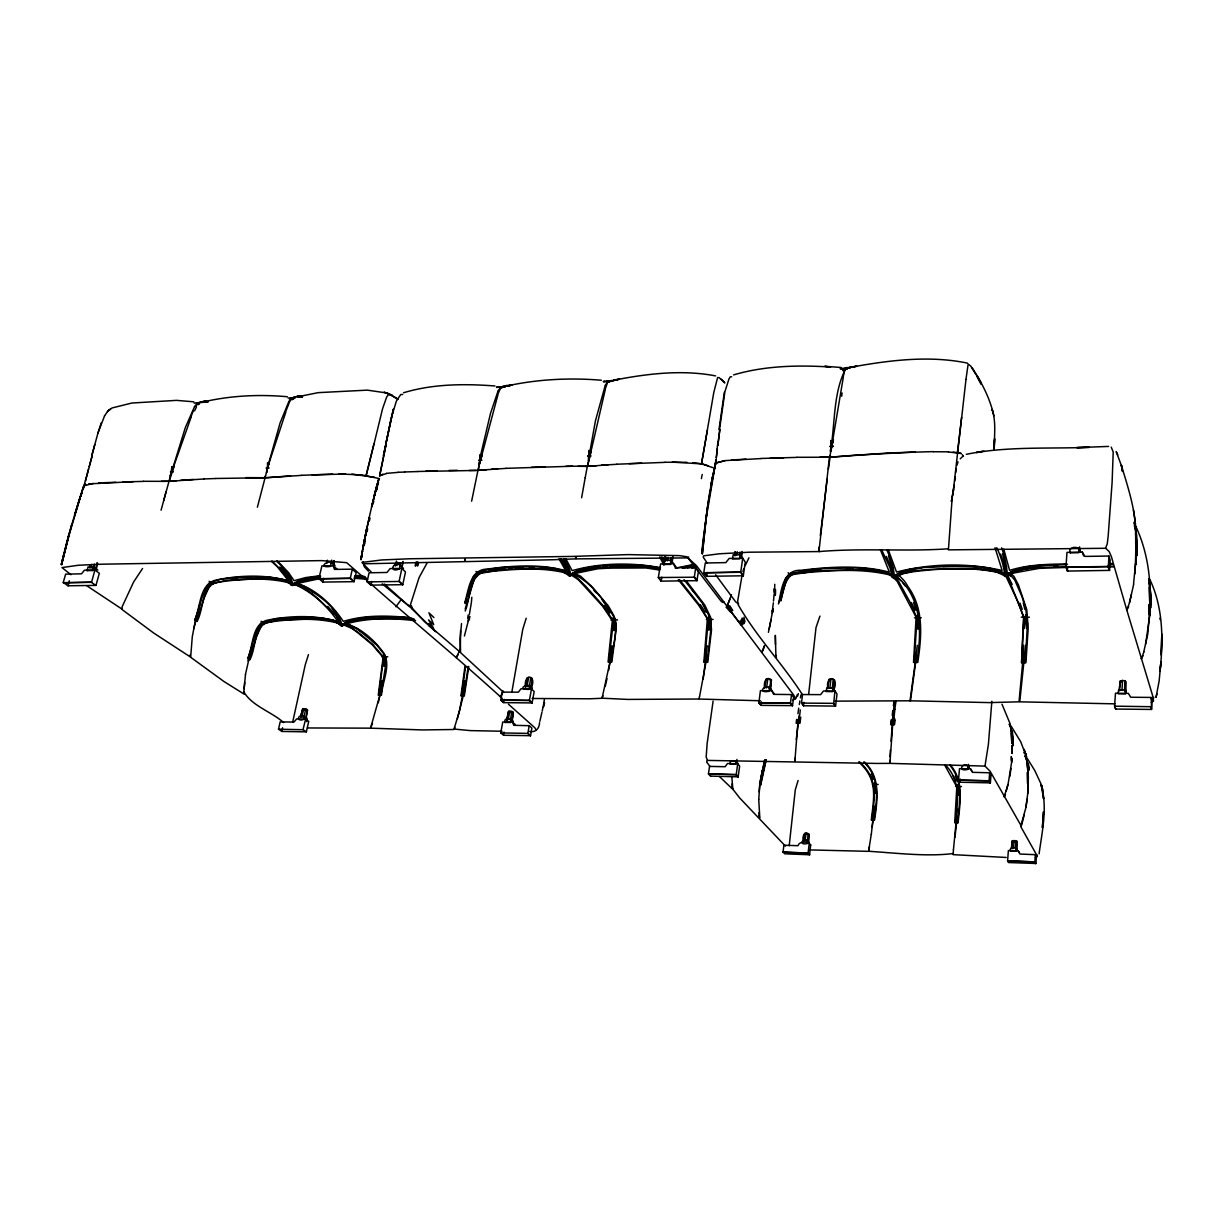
<?xml version="1.0" encoding="UTF-8"?>
<svg xmlns="http://www.w3.org/2000/svg" width="1223" height="1223" viewBox="0 0 1223 1223"><rect width="100%" height="100%" fill="white"/><g stroke="black" fill="none" stroke-linecap="round" stroke-linejoin="round"><path stroke-width="1.5" d="M809.03 842.28C805.177 835.126 796.433 845.949 807.318 843.534M810.788 845.062C808.495 841.057 799.231 840.858 797.977 845.705L783.882 845.215L783.056 852.079L784.753 853.807L809.611 854.77L810.65 844.894M831.411 440.677L831.273 451.088M958.924 795.439L958.435 786.802M1027.565 783.469L1027.381 772.355M1027.687 783.698L1027.519 772.6M1150.17 605.232L1147.755 634.248L1143.765 651.874M1149.131 604.361L1149.635 615.75M1149.192 614.084L1149.238 604.743M918.442 628.974L918.091 619.419M292.878 398.438L292.037 397.934L295.966 396.879M819.074 550.381L829.439 457.142M819.058 548.989L819.074 547.14M1012.033 753.154L1012.109 745.526M1152.097 700.382L1151.424 709.447L1115.605 709.05L1114.55 706.16L1115.498 693.242L1128.386 693.38L1130.709 697.248L1150.996 697.431L1151.883 700.351M773.96 592.253L773.991 588.798M875.699 793.177L875.255 784.677M1012.17 753.414L1012.201 749.592M1067.618 571.095L1065.967 567.075L1066.976 552.368L1082.08 552.001L1084.969 556.404L1108.909 556.052L1110.178 560.088L1109.567 570.392L1067.572 571.065L1066.257 567.289L1108.114 566.646L1109.261 570.453M1126.368 692.875L1125.512 690.017L1118.602 689.894L1118.158 693.808L1125.374 693.945L1125.42 689.986M1135.647 564.369L1135.708 557.933M1136.442 554.126L1133.538 584.105M1018.377 851.025L1019.951 854.051L1035.361 854.663L1036.401 856.452L1035.912 863.484L1008.639 862.536L1007.599 860.778L1008.379 850.566L1018.132 850.872L1019.432 852.844M1080.184 552.261C1081.484 545.58 1067.006 545.672 1070.293 552.995M1135.815 558.299L1135.739 564.72L1135.8 557.382M257.38 507.224L267.638 467.981L267.485 462.783M774.633 593.247L774.755 584.273M775.306 595.02L775.367 591.55M1017.123 849.939C1016.68 846.408 1008.547 846.469 1010.534 851.07M958.511 779.999L959.505 768.656L970.42 768.839L972.423 772.325L989.774 772.783L990.997 775.046L990.385 782.858L959.841 782.231L958.542 780.091L988.887 780.763L990.324 782.98M969.487 768.12C965.329 758.581 954.873 772.707 968.05 769.328M1137.008 554.906L1136.717 535.368L1134.164 522.083M835.584 706.023L833.719 703.332L834.896 691.071L823.507 690.98L820.664 694.633L802.548 694.542L801.493 702.843L803.71 705.763L835.569 706.084L837.006 694.037L835.156 691.148M834.743 690.643L833.016 687.938L826.794 687.815L826.152 691.53L832.649 691.652L833.016 687.938M771.973 690.857L773.624 694.343L791.617 694.572L793.589 697.248L792.55 705.64L761.103 705.365L758.887 702.782L760.416 690.659L771.713 690.689L774.083 693.594M809.611 854.724L808.097 853.012L809.274 843.197M709.447 620.978L708.652 630.135M743.309 575.712L740.771 572.043L742.697 558.162L745.266 562.121L743.309 575.788L706.726 576.323L703.837 572.425L705.274 562.993L725.866 562.611L729.168 558.407L742.728 558.33M738.157 776.788L736.231 774.633L737.683 763.764L739.64 766.102L738.157 776.834L710.502 776.101M771.575 690.246C767.861 680.645 754.637 694.037 769.282 691.255M875.057 785.701L874.491 793.161M873.023 818.615L871.326 834.3M1136.702 554.447L1136.962 543.822L1135.143 525.768M1149.452 615.047L1150.002 612.815M1150.522 605.033L1150.751 595.616L1148.963 578.601M670.525 564.414L663.294 564.445L663.951 560.379L671.091 560.272L676.426 567.518M698.516 571.08L696.911 580.665L661.215 581.139L658.326 577.531L660.634 563.879L673.46 563.711L675.356 567.732L695.566 567.396L698.318 571.065M1028.375 777.018L1027.962 788.101M530.782 677.664L529.314 686.562L525.37 686.531C523.933 672.237 537.524 675.616 531.011 688.152L532.265 678.383M710.12 630.166L709.646 619.816M1149.635 614.68L1149.666 605.217M1149.941 608.458C1151.455 579.289 1147.464 549.356 1134.164 523.047M170.089 475.946L171.74 471.558L171.923 466.651L171.174 471.833M775.351 594.867L775.52 589.501M1012.094 753.215L1012.323 745.342M503.647 735.268L500.742 732.898L502.745 721.983L512.422 722.074L515.372 724.612M513.354 721.57C511.994 718.222 503.417 716.8 504.931 722.487M994.284 448.107C994.238 435.266 996.241 421.859 992.143 409.445L993.963 415.835M1011.268 756.594L1011.696 760.706M1135.54 561.617L1135.77 550.763M1135.938 556.572L1135.525 527.235L1136.106 536.912M529.391 700.351L531.501 688.901L534.176 691.606L532.097 702.873L529.391 700.351L500.819 699.908L502.301 692.096L518.369 692.187L520.983 688.778L531.439 688.885M1011.314 759.972L1011.421 756.884M1027.916 790.058L1027.87 771.652M1079.496 550.579L1079.619 546.819M916.165 655.773L910.004 700.794L989.468 702.614L1019.019 701.819L1023.299 655.88M1027.993 792.168L1027.931 770.123M511.856 711.389L510.419 719.873L512.085 721.325L513.37 712.887L511.856 711.389L508.554 711.343L506.704 719.827L508.218 719.552L509.899 711.098M243.698 692.952L245.502 674.576M334.98 565.821C331.494 556.068 314.754 568.802 330.623 566.387M322.887 582.072L318.851 578.678L321.909 565.867L333.13 565.714L334.506 569.398L352.132 569.184L356.199 572.67L354.074 581.659L322.841 582.087L323.667 578.372M402.749 584.686L399.141 581.277L401.847 568.405L405.486 571.967L402.749 584.686L370.966 585.129L367.114 581.567L369.071 572.792L386.988 572.471L390.122 568.573L401.847 568.405M614.68 630.518L614.741 623.302M243.805 691.698C251.357 705.64 271.689 711.893 283.66 722.548M84.922 483.116L84.005 486.066L84.8 482.917M503.677 692.417L460.459 652.516L460.108 639.186L461.514 623.608M958.236 787.75L957.655 795.393M1023.605 645.209L1023.055 662.759M1016.894 841.225L1016.588 849.251L1016.955 841.378L1015.916 840.705L1012.201 841.057L1011.467 847.493M789.217 574.183L790.241 575.957M889.87 760.278L889.824 763.366L877.059 763.442L707.628 760.416L706.16 757.113L707.154 743.431L713.101 701.1M917.907 624.326L918.335 618.181M91.542 582.255L94.905 570.04L99.338 573.266L95.975 585.389L67.953 585.786L63.275 582.408L65.629 574.153L81.498 573.832L84.463 570.178L94.798 570.025M835.217 701.146L910.493 700.794L915.828 660.879M956.707 815.848L953.436 849.802M360.953 559.278L361.534 555.792M1067.648 567.411L1039.244 568.374L1010.901 573.526L1014.005 576.461L1018.423 584.839L1026.785 609.62L1028.191 628.362L1025.929 662.683L1021.511 662.667L1023.636 616.468L1009.265 580.359L1006.391 575.376L1005.703 576.385L1004.511 576.323L1004.939 575.651M244.31 694.236L223.992 681.532L190.666 657.271L192.271 636.831L195.695 618.792M190.222 655.834L190.299 654.595M512.636 722.227L513.736 725.3L529.299 725.698L531.883 728.037L530.537 735.68L503.57 735.268L504.059 732.073M794.843 758.306L794.874 761.287L798.008 721.539M830.524 446.395L831.197 446.319C835.11 420.544 833.536 390.29 846.469 367.512M956.967 808.693L956.172 822.743L957.043 822.773M1160.979 661.628L1160.031 671.106C1163.287 640.409 1163.425 607.862 1149.803 579.412M209.118 581.231L210.876 582.76L213.628 581.598M758.749 799.322L759.926 783.133M889.992 756.884L890.405 749.898M1021.602 662.667L1023.789 617.768L1017.949 601.945L1006.07 576.568M589.578 450.584L588.92 460.49M789.187 845.812L795.302 789.752L798.084 780.534M891.047 741.245L892.912 716.632M1024.324 628.546L1025.21 617.539M1121.95 690.414L1122.546 680.462L1124.854 680.814L1126.093 681.822L1125.863 691.698L1124.549 690.796L1124.854 680.814M968.555 764.39L968.341 767.906L967.531 766.5M385.214 666.382L385.383 659.809M460.551 630.548L460.352 652.287L424.61 621.712L411.509 607.388M1043.036 818.967L1043.509 811.72L1042.378 827.696L1043.036 818.967L1042.929 820.465M955.255 822.712C957.808 802.517 961.247 781.008 945.486 765.032M1067.603 567.472L1067.404 571.065M264.382 623.806L262.67 622.599L265.345 621.544M830.203 451.073L831.38 446.089L829.928 457.249L888.815 452.953L933.363 451.608M873.681 806.339L872.672 820.083L873.497 820.067M1028.176 789.997L1026.051 807.042L1020.701 826.473L1036.324 854.388L1037.104 856.574L1035.438 857.705M1035.392 854.785L1034.857 861.879L1035.912 863.484M1012.078 758.81L1011.65 760.614M1016.007 851.269L1016.114 848.135M1160.749 663.753L1159.159 680.844L1156.025 697.477L1156.912 693.823M370.997 583.983C414.322 622.354 459.328 659.273 502.286 698.486M914.223 662.423L917.036 618.288L910.447 602.908L898.569 581.292L894.625 576.339M471.421 602.282L471.818 597.252M1025.21 662.683L1027.488 623.592L1025.837 609.62L1021.985 596.625L1014.631 579.778L1010.06 574.718L1009.067 574.199L1007.538 575.681M1119.58 690.766L1120.375 680.966L1122.546 680.462M702.828 542.339L708.881 496.844L715.134 464.343M871.785 820.037C874.751 797.564 878.374 778.547 859.601 761.99M891.857 724.582L894.563 701.681M244.157 688.702L244.676 682.449M917.449 628.974L917.816 617.89L914.544 617.829M788.132 572.685L789.431 574.764M808.632 694.389L816.001 627.598L819.93 616.102M834.529 679.988L833.444 690.368C840.43 677.45 825.296 673.078 827.818 688.641M967.943 769.267L968.234 765.965M480.578 454.971L479.187 464.786L482.275 454.696M702.858 541.942L701.88 553.178M773.486 601.043L774.113 593.919M759.177 791.938L759.728 784.509M960.162 778.975L959.917 782.277M1118.999 690.001L1120.451 680.783M957.563 822.789C959.336 803.373 963.877 781.482 949.705 765.139M1025.638 645.316L1019.753 701.834L1114.979 703.852M384.649 662.392L384.695 657.255M701.91 552.796L707.246 508.432L715.119 464.251M760.477 700.764L698.715 699.021L627.689 699.418L602.083 698.18L610.308 660.42M702.002 552.918L702.338 549.265M892.821 722.579L889.916 763.366L985.019 766.102L990.141 771.3L1021.159 825.861M1024.691 623.669L1024.966 620.718M384.756 659.854L383.991 666.382M796.234 739.594L799.246 715.47M891.093 719.934L890.65 724.566L894.517 724.628L895.114 719.995M1134.898 573.832L1135.479 563.497M1136.029 563.574L1136.243 561.265M613.885 626.176L613.992 620.183M916.486 662.438C922.188 633.071 921.959 596.579 896.26 576.385L893.401 578.403L903.629 573.266A126.168 114.473 -24.8 0 1 936.191 569.23L964.29 568.817A127.024 114.289 -28.3 0 1 996.531 571.89C1023.254 585.175 993.091 566.799 988.306 569.23M715.959 459.665L715.348 463.288L716.602 463.899M952.243 496.798L948.421 549.861L1105.485 548.286L1107.243 543.899L1108.176 536.148L1112.104 482.565L1113.205 452.036L1111.248 447.129M807.058 841.042C811.782 829.286 800.805 831.487 803.358 841.424M891.277 724.582L891.75 719.95M707.291 645.82L703.164 679.117M874.002 820.098C876.922 800.148 880.591 777.339 863.652 762.051M736.919 759.468L736.567 762.831L735.344 761.47M874.858 789.447L875.087 784.585L872.458 784.402M917.296 645.316L915.201 662.514M965.971 379.375L968.157 364.011L970.726 366.059L975.74 374.253M954.995 837.22L956.692 821.443M705.763 662.331L706.634 654.244M741.428 556.771L742.009 551.466M613.304 630.564L614.038 621.636M709.218 625.672L708.988 617.111M741.184 557.933L741.765 552.597M965.971 379.482L961.706 417.318M874.751 806.263L873.13 820.067M468.806 666.52L464.312 695.918L460.933 695.887L464.954 666.52M716.112 459.879L715.531 463.395M892.24 715.333L892.744 710.762M957.991 791.602L958.175 784.753M768.977 688.304C774.755 674.836 762.25 675.723 764.65 688.274M872.152 827.237L874.002 813.295M473.179 577.516L477.627 573.083M468.195 666.52L463.762 695.918M807.226 843.488L807.623 840.522M591.122 455.95L587.651 456.087L589.134 455.965L595.418 420.895L605.186 385.597M704.448 662.255L708.316 619.893L699.51 604.988L679.514 579.702M772.416 611.255L772.905 609.13M465.596 666.52L461.484 695.902M716.326 458.014L717.366 448.749M796.601 719.46L796.158 723.252L799.888 723.297L800.79 717.228M1012.216 758.657L1008.012 784.585L1004.159 796.708L1005.505 794.079M611.76 646.05L609.727 662.086L610.644 662.04M772.325 611.041L773.333 602.832M820.327 535.46L827.191 479.11M803.924 702.308L803.511 705.686M954.215 485.134L951.356 501.262M952.839 494.948L961.63 417.41L957.487 452.281L961.263 453.519L948.482 451.96M672.94 556.434L672.069 563.436L672.222 562.29M716.678 452.265L717.977 441.641M717.87 445.31L719.843 429.472L717.825 445.233M791.541 694.695L790.471 703.042L792.55 705.64M954.75 481.021L955.255 476.939M796.754 723.252L797.228 719.46M829.79 688.304L830.998 678.887M893.875 724.612L894.655 718.436M739.563 555.624L740.007 552.123M830.784 451.241L832.894 439.852M953.466 849.771L953.114 854.648L1006.162 857.461M718.971 429.732L724.352 392.201M716.204 457.815L716.907 452.265M769.16 691.178L769.573 687.555M955.729 472.598L956.233 468.562M305.75 708.836L304.007 716.968L300.583 716.907L302.723 708.805L305.75 708.836L307.539 710.273L305.979 718.36L304.68 718.62M719.537 429.349L724.918 391.712L728.984 378.87L730.36 376.73L731.69 376.806M761.44 701.864L761.012 705.365M828.368 469.082L830.386 455.185M893.417 705.533L893.906 701.819M893.294 724.597L894.9 709.233M991.853 701.268L988.398 744.364L984.989 766.057M248.621 657.24L249.064 659.258M735.91 760.859L735.573 764.176L729.963 763.993L730.574 760.691L735.956 760.859L737.744 763.045M830.769 451.18L833.413 439.577L831.441 446.395M1027.748 793.437L1028.314 789.844M608.702 662.071L613.151 623.394L612.448 619.633L603.275 605.874L585.695 586.199L575.437 576.247L570.285 574.413M797.962 713.804L798.711 708.209M801.524 703.103L833.719 703.332M1011.635 762.418L1011.421 760.171M266.736 472.246L268.143 462.951M707.123 662.285L710.792 630.013L710.425 618.823L703.76 604.972L684.024 579.671M783.056 852.125L808.097 853.012M766.546 687.953L767.861 678.658M670.342 561.189L670.831 557.749M841.653 396.267L842.112 392.98M707.154 572.44L706.818 576.354M799.276 723.282L799.934 718.742M804.749 833.276L803.587 840.904L805.116 840.751L806.095 833.138M827.772 687.616L829.24 679.193M871.28 834.285L868.575 851.346L810.008 849.924M464.709 680.936L461.988 695.902M707.291 508.523L702.369 553.82M672.314 462.08L701.543 463.884L713.773 392.552L717.611 377.54L719.048 377.601L724.811 382.875M1025.959 807.042L1027.075 799.246M479.416 460.322L490.515 413.343L497.944 391.284M468.21 615.016L467.706 618.303L469.265 619.771L469.8 616.53M737.209 551.695L736.674 555.196L734.473 555.716L735.054 552.215M869.492 846.683L868.697 850.918M798.711 723.282L800.316 709.967M1009.801 776.498L1011.024 768.441M307.462 727.96L370.538 728.159L380.322 693.624M463.823 688.595L459.389 711.297L453.886 729.504L422.348 729.932L370.615 728.159L372.48 723.236M512.024 720.607L513.278 712.046M670.372 564.323L670.953 560.226M364.683 544.097L365.173 540.979M661.796 577.18L661.215 581.139M894.762 709.309L895.985 701.482M953.65 489.582L951.448 501.308M471.298 602.97L469.387 614.389M511.841 692.203L522.787 629.234L526.196 618.242M764.696 687.265L766.179 678.948M843.32 377.219L831.701 446.395L833.322 446.38M799.292 704.555L799.873 700.917M468.929 619.45L469.464 616.209M608.611 670.418L612.968 645.912M169.019 481.342L172.565 466.804M382.172 680.508L379.268 695.138M361.656 555.502L361.106 558.926L362.528 550.916L361.03 559.645M759.773 784.203L764.788 760.263M1153.732 697.278L1152.892 701.069L1151.363 702.583M667.513 560.776L668.079 557.352M1014.142 840.43L1013.485 848.365L1011.757 848.533L1012.598 840.583M361.534 555.884L364.439 539.45M361.106 559.064L362.849 548.516M706.267 660.787L699.525 696.758M734.519 555.135L735.115 551.588M762.143 770.475L760.278 784.769M768.426 632.337L773.089 608.962M760.431 784.937L765.95 759.682M245.426 674.607L252.335 644.062M361.06 559.584L361.656 556.175M588.385 460.612L588.905 450.416M581.613 497.792L585.221 477.582M707.383 430.175L702.002 460.567M378.778 695.123L383.625 657.363L372.954 644.628L358.049 632.245L348.57 625.993L343.434 624.357L341.431 624.938M529.192 725.82L527.832 733.387L530.293 735.726M843.243 376.791L844.971 368.475L847.447 367.466M800.408 697.905L800.943 694.893M362.772 549.188L369.117 518.093M403.116 561.449L401.939 568.084L402.627 562.076M529.284 689.375C514.333 689.925 529.956 680.89 532.204 688.228M529.146 689.298L529.788 685.858M362.818 549.173L366.671 529.238M510.373 722.579L510.817 719.338M543.685 703.408L544.434 699.327M362.711 548.989L366.625 528.917M504.258 699.403L503.662 702.583L500.864 700.168M588.492 460.628L590.923 450.538M665.572 560.684L666.214 557.214M248.07 660.97L248.437 659.029M362.864 548.684L366.762 528.611M543.822 706.451L544.556 702.506M665.404 561.281L666.031 557.841M585.221 477.627L587.315 466.345L596.289 465.734M713.315 474.753L715.409 464.052L705.9 519.958L702.369 553.836M772.202 613.227L772.691 610.919M543.058 707.291L543.761 703.47M711.113 485.21L715.226 464.312M741.918 576.201L737.652 601.227L738.386 605.125C756.731 637.015 782.368 663.508 802.257 694.358M778.44 603.979C781.482 590.816 782.506 569.414 801.05 570.27C830.188 566.753 860.671 564.72 889.366 572.15L880.468 549.907M333.359 565.469L334.322 560.547M526.975 686.225L528.718 677.359M779.036 602.603L785.472 579.045L790.226 573.541L815.695 568.787L852.737 567.931A124.119 111.767 -30.8 0 1 883.969 571.645L889.962 574.229L897.147 581.307L916.103 617.156L913.52 662.423L917.77 662.438C921.607 636.648 924.267 608.534 907.695 586.184C900.51 572.257 890.375 576.385 912.633 571.798C942.643 568.175 973.844 566.432 1003.456 573.633M376.867 489.475L377.372 486.876M702.14 460.337L701.666 463.853L712.55 467.553M377.219 487.014L376.699 489.613L377.448 486.173M380.98 695.153L386.132 662.239L384.695 655.039L376.47 644.628L356.657 628.423L347.577 624.678L341.431 625.672L334.414 620.871A106.019 85.044 -50 0 0 310.917 617.493L276.429 618.593L260.912 623.103L254.797 636.25L248.07 658.54M199.716 605.095L193.8 628.729M333.053 564.399L333.696 561.143M383.456 455.522L390.886 419.336M383.242 680.416L378.289 702.766M471.635 501.17L477.964 470.396A1.865 0.841 87 0 0 478.239 469.938L480.226 460.016L478.01 470.381L469.143 470.442M383.487 455.476L393.409 409.048L385.795 443.949M542.232 710.96L542.981 707.215M1145.615 644.032L1149.91 614.634M269.121 467.981L266.079 468.103L267.378 467.996L280.067 423.02L288.72 401.863M399.676 565.974L400.334 562.718M701.391 478.621L702.231 474.478M769.16 629.279L770.994 620.046M364.592 539.328L366.778 528.795M525.401 687.326L527.296 677.649M610.231 662.056L611.745 654.183M1151.684 702.277L1153.503 700.932L1152.601 695.535L1126.78 610.017L1129.563 602.679L1133.69 584.135M416.34 565.011L417.028 561.724M506.765 720.546L508.554 711.343M292.664 722.197L305.307 664.624L308.456 654.611M399.447 569.031L400.135 565.087L403.529 568.435M1025.822 617.294L1026.571 628.53M371.685 581.506L371.089 585.144M367.007 531.822L367.649 528.84M330.944 563.36L331.647 560.134M366.579 529.085L369.224 517.512M369.361 521.013L370.034 517.971M376.592 490.026L377.173 487.457M306.591 721.601C309.648 717.06 302.31 714.996 299.36 716.372C295.202 721.31 306.576 721.173 304.298 716.342M541.942 712.245L539.847 721.341M1143.902 651.92L1141.288 658.891L1143.046 655.727M330.455 566.28L331.265 562.442M282.589 727.777L281.901 731.446L306.362 731.843L308.716 721.387L305.383 719.063L296.639 718.925L294.009 722.059L280.159 721.891L278.508 729.198L281.81 731.43M396.986 565.576L397.735 562.335M605.202 686.546L607.021 678.582M891.353 575.223L893.203 577.195L892.148 577.287L890.084 567.961L881.661 549.876M369.025 518.2L371.746 506.444M465.229 603.627L466.422 598.49M171.663 471.772L185.315 427.637L194.442 406.862M469.296 617.049L464.404 636.006M699.48 696.804L698.975 698.623M63.703 554.646L61.395 564.384L68.519 535.796M415.147 565.668L415.958 562.213M952.946 853.562C926.866 856.834 896.031 852.997 868.544 851.269M395.87 565.485L396.649 562.198M61.303 564.445L65.904 545.855M371.624 506.704L378.61 479.691L376.608 486.586M415.575 566.081L416.401 562.641M465.183 608.962L474.493 578.372L477.811 573.893L502.607 569.398L535.506 568.588M97.702 563.497L96.189 569.75L93.376 567.747L89.478 567.824L90.426 564.751M301.882 716.647L303.885 708.56M374.009 443.995L382.57 408.742L386.774 396.772L388.394 394.784L390.504 394.8L397.949 399.417M465.199 610.98C471.054 597.221 468.791 570.224 490.01 571.508C516.213 569.092 543.578 566.631 569.245 573.893M605.217 389.816L591.55 449.04M1129.41 602.633L1131.397 594.409M395.243 566.05L396.435 561.158M878.19 784.447L875.225 784.463L874.904 782.644M95.593 568.741L97.137 562.549M390.794 419.413L396.374 401.144L400.747 394.479L402.627 394.509M539.557 722.655C539.481 728.205 535.521 732.944 529.605 731.43M1039.091 853.837C1042.134 831.09 1047.744 807.746 1041.155 785.013L1042.776 789.278L1043.586 798.848L1041.186 784.769L1042.332 787.459L1040.849 783.576L1034.796 770.566L1027.305 758.505M373.03 504.09L373.779 501.14M417.318 565.607L418.174 562.213M468.164 621.009L468.669 619.205M1024.247 814.778L1021.648 825.158M379.68 695.153L381.882 687.953M464.786 602.526C468.837 589.685 469.724 569.199 487.58 569.031C513.308 565.592 540.474 563.696 565.775 570.728L558.926 558.804M374.269 495.896L378.61 479.477M417.685 565.959L418.556 562.565M465.137 602.878L473.24 577.149L476.802 572.884L488.008 569.475L500.819 567.564L533.809 566.738A117.5 99.308 -44.6 0 1 561.403 570.239C566.448 569.994 568.756 578.586 573.587 574.107C591.611 582.714 604.728 600.799 614.435 617.997C618.089 632.367 612.188 647.579 611.225 662.04L608.076 662.056L612.326 620.627L602.343 605.889L578.51 579.855L570.667 574.596L572.272 573.877M780.626 600.478L786.251 580.329L788.392 576.385L790.96 574.902L816.933 570.759L853.883 569.903M780.916 600.906C783.729 588.859 785.67 570.285 802.731 572.899C831.992 570.422 862.276 568.038 891.063 575.238M797.258 694.71L796.081 698.165L792.733 700.305M1006.269 791.006L1007.89 784.539M266.446 472.491L267.424 467.798M300.583 716.907L302.723 708.805M374.162 496.125L376.608 486.647L371.593 506.979L376.715 486.708M374.299 496.049L376.745 486.494M326.633 563.436L327.458 560.21M85.35 481.465L88.698 468.684M161.069 510.19L169.019 481.296A1.743 1.055 85.3 0 0 169.37 480.868L174.002 466.559M457.387 718.665L463.257 695.918M603.015 695.933L601.64 698.287L589.776 698.792L532.143 698.486M1151.638 709.371L1151.164 697.477M68.702 536.377L61.547 564.888L68.671 536.393L80.076 498.204M94.798 444.591L91.664 456.118L97.978 432.988L104.567 415.835M85.243 481.281L88.668 468.638M536.148 730.223L534.879 727.792L508.478 704.234M1109.567 570.392L1108.298 566.478L1109.001 556.098M65.813 545.917L71.576 525.538M376.745 486.708L378.656 479.691M742.911 571.6L743.691 568.756M989.04 780.794L989.682 772.768M93.376 567.747L94.385 564.063M92.734 570.621L93.59 566.906L97.825 570.071M87.032 570.728L88.025 566.983L93.59 566.906M163.653 500.559L166.114 491.631M195.069 620.122L202.33 596.962L209.011 583.218L220.033 579.457L231.422 577.699L260.667 576.996M585.527 466.33L587.468 466.162L591.091 450.783M69.344 580.757L68.091 585.802M249.37 659.487L256.28 637.366L262.089 624.005L278.294 620.046L312.859 619.037M497.746 395.411L480.517 460.169L479.92 454.803L479.997 460.245M617.6 619.985L613.961 619.327M797.686 695.948L798.344 693.609M478.942 574.458L477.459 572.976M766.21 759.972L760.645 785.181L759.59 783.989L764.589 760.018M68.503 536.026L71.561 525.08M697.125 580.589L694.328 577.057L695.734 567.457M956.89 465.397L958.037 461.851M764.421 645.851L761.639 652.333L793.406 694.679L795.424 698.012L794.751 699.296M1013.133 841.745L1012.201 841.057M71.484 525.584L83.439 486.448M764.528 645.851L762.907 650.804M354.303 581.445L350.313 578.25L352.27 569.23M196.567 621.208L204.042 598.23L210.356 584.258L227.081 580.13L262.823 578.724M605.095 389.418L607.907 381.393L612.157 380.475M740.312 554.646L739.716 558.789L732.409 558.926L733.219 554.707L740.312 554.646L742.697 558.162M1128.661 606.684L1126.765 609.971L1111.401 556.664L1109.139 551.527L1105.638 548.225M90.838 567.38L91.756 564.307M729.917 599.346L727.028 606.241L761.7 652.394L762.372 651.737M377.632 485.577L378.534 482.565M771.392 679.728L770.276 689.971L771.438 679.912L770.031 678.979M285.678 412.548L267.378 467.996M478.652 464.709L481.877 454.91M731.492 594.76L727.028 606.241L696.606 565.852L688.427 558.299L688.595 556.939M265.544 475.946L264.474 477.719L245.869 477.612M80.382 496.248L74.527 515.158L83.454 486.83M454.559 728.526L454.91 727.41M97.978 432.988L101.219 422.913M83.806 486.999L82.874 489.811L83.791 486.999M191.048 417.364L171.832 471.604M501.889 694.022L503.035 690.827M893.83 577.042L895.404 575.788L893.31 577.929L897.269 574.734L903.384 572.364M456.286 657.607L459.145 651.507M1037.349 855.152L1035.988 857.262M497.608 395.029L500.864 387.156L503.356 386.162M379.818 475.747L386.636 473.454M267.562 467.859L269.32 462.906M285.54 412.105L289.713 401.465L292.389 397.75M784.233 584.349L785.288 581.399M1004.144 573.618L1006.055 575.62L1004.939 575.712L1003.319 566.203M1016.558 569.811C1014.295 568.527 1002.126 578.785 1008.578 574.718C1026.265 565.148 1048.004 567.946 1067.434 566.631M701.421 463.639L707.995 465.703M171.893 471.604L173.697 466.743M190.895 416.936L193.433 410.408M472.307 582.255L475.197 575.559M501.965 694.022L500.283 696.682L501.399 695.276M748.965 557.795L745.22 565.592M457.983 654.809L456.867 656.965M142.571 568.466L133.643 581.949L122.086 606.868L122.285 609.711L153.731 633.055L190.712 657.179M257.915 630.9L260.667 624.861M783.836 583.692L787.046 577.134M587.346 466.391L591.366 450.324L589.134 455.965M205.816 591.504L208.843 585.144M471.681 581.644L476.175 573.969M808.877 833.887C805.896 851.07 811.476 836.456 807.807 833.383M305.628 719.124L303.014 729.596M257.227 630.38L260.377 624.632M194.564 410.836L196.506 406.877M785.823 579.931L788.208 575.85M204.99 590.877L210.601 582.851L207.314 587.468M426.934 563.222L419.092 577.562L410.316 605.217L412.885 609.818L435.74 631.71L428.616 625.198L433.905 629.998L428.386 623.592L433.661 628.377L428.539 619.908L433.737 624.708L428.906 612.754L433.92 617.569M262.7 622.538L261.08 621.238M785.472 579.916L789.248 574.581M473.653 577.99L477.123 573.174M259.276 627.047L262.41 622.721L258.726 626.65M210.968 582.698L212.817 584.105M707.23 760.186L706.68 762.112L710.074 766.531M532.112 702.935L503.754 702.644L501.033 700.229L529.253 700.519L531.898 702.935M400.456 600.6L395.916 606.761M605.278 385.23L607.907 381.393L613.839 380.384M1005.138 795.302L1004.159 796.708M842.662 370.615L845.062 368.459L849.893 368.154L840.14 368.689L846.82 368.276M478.071 470.289L486.494 469.739M104.521 415.912L107.639 411.371L112.073 407.962L131.87 403.024L176.571 400.364L193.784 401.817M893.998 576.308L892.775 577.271M499.626 387.844L504.289 386.116M728.266 604.529L727.028 606.241M382.249 583.83L412.197 608.871M195.405 406.479L198.202 402.841M500.681 387.706L502.363 387.691M498.036 390.932L500.864 387.156L505.16 386.865L496.569 387.339L504.335 386.881M607.586 381.301L606.608 382.096L612.387 381.102L603.413 381.576L611.531 381.117M785.242 579.427L789.034 574.703M607.693 381.958L609.451 381.943M379.726 475.747L382.952 474.157M476.68 576.599L477.459 575.636M206.656 586.964L208.445 584.777M785.487 846.194L739.594 797.87L732.944 789.294M844.787 369.071L841.072 368.612M288.781 401.511L292.404 397.827M379.726 475.716L385.795 445.707L379.604 475.625M454.237 729.061L470.182 730.605L502.041 731.247M194.503 406.525L197.897 402.963L202.07 401.97M846.82 369.193L847.692 368.23M293.428 398.408L292.236 399.676L295.033 397.643L293.428 398.408M963.082 456.103L960.238 458.808M199.273 403.468L197.988 404.721L199.38 403.59M362.986 561.816L364.378 566.83L368.413 571.156M562.519 571.447C572.272 578.112 568.817 574.229 579.014 570.101M915.752 662.576L914.865 662.438M723.863 601.762L721.494 601.747L687.188 556.862L679.652 555.624L628.056 554.6L572.731 556.419L409.017 558.789L381.5 559.966L361.932 562.458L371.532 572.379M364.087 563.803L554.004 559.721L575.758 558.865L575.59 556.664M108.373 410.729L110.727 408.665M570.407 574.734L571.844 573.556L570.361 574.642M107.486 411.601L109.657 409.674M272.286 561.235L287.527 577.118L291.181 585.343L297.464 581.475L305.658 578.724M846.622 369.056L847.585 368.245M569.215 574.382L560.394 558.789M293.444 584.258C309.725 587.697 321.649 602.863 333.65 613.656C338.832 614.466 337.961 627.491 342.471 624.861M289.454 399.814L290.891 398.667M340.988 624.678L340.804 623.21M294.284 583.493L293 584.594L293.673 584.227M289.148 582.331L291.594 584.854L300.109 580.099A112.271 87.154 -51.4 0 1 320.655 576.247M340.835 625.289L349.014 620.78A107.074 84.891 -51.9 0 1 373.703 617.049L395.457 617.019L413.833 619.021M569.199 575.039L578.51 569.949A119.059 100.087 -45.9 0 1 607.342 565.515L644.46 565.76M342.134 625.014L343.388 623.959M893.111 576.706C904.821 567.503 921.209 568.053 935.289 566.57C957.563 566.891 981.61 563.283 1002.524 572.517M1006.009 575.131C1023.254 562.825 1046.75 566.111 1066.762 564.491M831.197 446.319L830.707 440.494M570.086 576.018L579.58 571.156A118.845 102.166 -42.4 0 1 608.916 567.319L633.881 566.922A119.426 101.066 -45.1 0 1 660.359 569.398M569.276 574.321L568.129 573.511L568.527 575.559L569.429 574.917M477.413 573.067L475.992 571.447M789.355 574.428L792.672 572.93M570.652 574.611L572.517 573.847L577.806 575.452M893.142 576.446L895.633 575.055L893.187 576.354M343.25 623.852L341.737 624.678L341.034 623.21M294.147 583.371L292.542 584.166L291.793 582.683M285.616 580.451C291.303 586.581 295.951 583.432 303.243 585.924C318.79 595.372 337.074 607.189 342.333 625.717M341.462 625.106L343.48 624.372M719.369 776.467L732.867 789.37L731.889 777.706M343.632 624.372L341.645 625.947L350.282 621.834A106.967 87.322 -49.1 0 1 375.583 618.609L396.848 618.486M738.646 603.948L735.696 601.915L715.623 574.795M293.382 584.472L295.538 583.768L300.782 585.282M412.12 608.978L411.57 606.058M85.946 484.629L83.775 485.837L93.33 483.421M411.004 606.623L407.519 604.743L384.358 584.028M480.517 571.829L477.704 572.884L480.746 572.058M122.239 609.268L86.772 585.741M903.4 571.508L893.264 576.981M579.198 570.3L569.735 575.483L567.411 566.509M675.432 568.236L694.542 564.185M403.498 392.782C432.927 383.823 464.541 383.655 494.979 385.979M792.856 573.419L789.584 574.413M1016.787 570.071L1006.132 575.406M355.893 619.006L346.43 622.064L341.431 625.672L338.679 617.753M733.617 374.895C764.864 365.646 798.42 364.974 830.677 367.038L824.761 366.273L840.996 367.481M580.833 569.551L586.321 567.931M906.488 570.606L911.089 569.245M1018.163 569.352L1024.568 567.503M211.869 582.469L213.964 581.873M263.557 622.324L265.59 621.743M300.629 580.436L319.448 576.675M293.077 397.475L295.125 396.925M349.488 621.085L364.332 617.875L374.162 617.172M903.369 571.707L921.943 567.655M966.308 454.329C1006.544 446.135 1048.31 448.902 1089.189 447.343L1076.775 447.603L1108.619 446.426M578.922 570.315L599.499 566.31M1016.542 570.025L1037.731 565.852L1051.658 564.95M682.327 567.9L695.505 565.179M306.163 579.152L297.586 581.598L292.373 585.389L301.5 581.246A112.18 89.814 -48.6 0 1 317.338 578.265M199.059 402.566L201.245 402.015M86.971 570.637L92.551 570.529M356.428 619.45L346.552 622.155L341.859 625.717M582.224 569.551L586.765 568.435M63.336 582.698L91.45 582.148M95.868 585.404L91.343 582.331L63.504 582.76M301.011 580.742L320.411 577.501M349.839 621.376L371.853 618.226M579.198 570.621L600.203 567.151M957.533 452.556L953.007 452.143M684.207 567.976L696.07 565.943M503.754 386.896L505.588 386.483M903.384 572.7L915.385 570.315M169.416 481.22L161.237 481.327M1016.787 570.407L1038.786 566.83M291.686 585.343L289.194 576.859M292.664 585.328L295.783 583.768L300.797 584.869M367.175 581.873L398.988 581.475L402.505 584.686M306.346 710.334L307.508 710.089M478.407 470.305L506.154 468.363M488.436 569.658L506.123 567.457M530.858 679.376L532.295 679.086M568.527 575.559C571.003 574.351 567.625 568.695 566.769 566.524M569.826 575.574C571.89 571.34 566.57 563.375 564.323 558.712M340.896 625.733L338.114 617.753M298.091 396.695L318.209 392.644L367.359 390.137L387.324 393.057L396.711 398.224M195.512 620.673L196.23 620.963M982.359 451.409L976.397 452.51L984.026 451.119M703.882 572.746L740.771 572.043M801.646 570.942L821.474 568.695M203.247 402.321L194.105 403.116M849.251 366.9L852.676 367.328L851.422 367.145C889.335 360.25 929.434 355.174 967.454 363.124M851.575 367.16L856.757 366.273L851.33 366.931M725.04 460.704L715.394 463.104L724.964 460.612L761.042 458.564M1070.339 552.872L1078.655 552.72L1078.992 548.347M318.163 579.014L297.372 583.432C316.467 589.669 332.35 604.865 343.266 621.376C365.035 614.741 388.486 615.459 410.882 617.783M1006.422 575.758L1007.569 575.666L1006.468 566.157M489.169 570.407L502.271 568.787M691.759 568.206L695.214 567.655M802.166 571.783L816.704 570.101M615.979 379.757L619.465 379.252L614.282 380.108C647.349 373.672 682.251 369.453 715.593 375.904M278.508 729.198L303.09 729.718L306.362 731.843M709.982 619.419L706.374 619.419M504.9 722.426L510.236 722.503M288.078 398.056L295.202 397.643M736.231 774.633L708.453 773.823L709.523 766.408L725.147 766.714L727.517 763.519L737.683 763.764M496.569 387.339L497.975 387.171M88.683 483.895L133.231 481.679M603.413 381.576L604.881 381.423M386.529 473.362L398.239 472.368M198.248 402.933L196.475 402.948M961.461 786.572L955.606 786.389M199.318 402.795L197.56 402.948M290.539 397.872L293.489 397.704M176.448 480.7L169.08 481.296L203.828 478.988M807.318 834.499L808.663 834.346M1021.266 617.172L1024.752 617.111M708.484 774.006L736.032 774.648L737.973 776.834M1014.952 841.837L1016.496 841.684M482.902 470.06L480.868 470.198M929.373 567.013L949.262 566.066L977.697 566.799M1026.265 617.309L1029.384 617.187M602.786 566.05L607.724 565.668M180.759 480.257L193.479 479.431M215.615 478.483L266.461 477.719L301.362 475.395M731.415 460.031L746.076 459.129M491.508 469.25L497.761 468.761M601.533 465.168L616.927 464.297M589.012 466.284L608.152 464.786M205.036 401.526L206.198 401.45L203.889 401.801C231.086 395.518 259.612 394.234 287.374 396.741M299.069 396.435C309.236 397.322 292.97 396.114 300.277 396.344M507.683 385.642L512.33 385.046L507.148 385.902C537.906 379.176 569.994 377.617 601.349 380.231M862.49 454.788L915.125 452.006M862.444 454.635L829.958 457.203M1010.565 851.025L1015.931 851.223M319.845 575.773L305.704 577.562L294.086 580.711L288.399 572.379L277.468 561.128M290.57 475.885L266.461 477.719M231.942 577.837L250.623 577.195M98.635 482.902L115.849 482.275M398.132 472.292L404.66 472.047M506.108 468.333L572.486 466.238L565.897 466.284M616.835 464.22L665.113 462.355M586.841 466.33L572.41 466.208M283.14 618.028L321.053 618.165L334.888 621.177M301.255 475.319L332.641 474.172M203.752 478.957L215.676 478.514M629.218 463.655L641.662 463.15M233.287 578.907L236.788 578.754M1053.981 566.218L1057.788 566.05M170.471 471.849L173.391 471.742L172.137 471.696M829.607 446.426L833.429 446.288M478.606 460.352L481.938 460.215L480.517 460.169M312.125 474.86L345.559 474.02M508.86 568.527L512.147 568.405M404.568 471.971L417.7 471.558M760.981 458.472L783.698 457.784M417.593 471.482L476.343 470.458M531.439 467.293L545.106 466.819M770.383 458.136L797.029 457.387M830.004 457.173L819.93 457.234M425.803 471.191L437.36 470.809M122.942 481.938L143.473 481.388M587.315 466.345L578.036 466.284M284.317 618.945L321.863 618.823L335.24 621.452M1063.949 564.399L1067.496 564.307M921.24 617.753L917.77 617.936L917.388 615.352L917.754 617.615M609.497 565.622L620.153 565.332M665.037 462.263L686.822 462.325M848.242 368.169L849.893 368.154M796.968 457.295L828.124 457.234M516.672 567.09L522.328 566.983M515.923 568.328L523.459 568.175M255.515 578.265L272.087 578.387L285.892 580.971M834.239 568.282L839.681 568.175M448.994 470.458L457.356 470.305M143.351 481.296L167.597 481.342M630.013 566.341L633.575 566.28M846.117 569.368L849.893 569.291M819.349 551.573L749.332 552.2L719.567 553.774L703.638 555.823L703.21 557.122L707.123 562.947M381.209 617.049L384.725 616.988M1066.456 563.986C1047.362 564.124 1027.977 564.674 1009.602 570.361L1003.777 549.188M319.004 578.693L350.313 578.25M319.096 578.861L350.237 578.387L353.951 581.628M943.025 568.466L977.177 568.405L996.332 571.324M504.717 385.765L509.96 385.918L507.056 385.566M529.116 566.937L534.222 566.922M1108.39 566.876L1113.557 566.861M847.31 568.145L853.027 568.114M606.226 381.377L608.32 381.928M507.851 385.734L508.906 385.734L505.863 385.597L508.6 385.811M499.244 387.156L501.277 387.676M338.924 473.928L362.13 474.967L379.497 478.636M1108.206 566.203L1113.373 566.203M610.919 662.071L611.852 662.071L616.01 630.395L616.224 623.378L614.068 616.01L608.29 605.828L591.366 586.123L580.558 576.171L574.718 573.526L597.848 568.771L609.467 568.114L646.034 567.976L659.38 570.01M1109.123 563.558L1112.578 563.574M1109.292 564.124L1112.747 564.139M933.348 451.73L948.498 451.837M1114.55 706.16L1150.568 706.695L1151.409 709.432M530.537 735.68L527.832 733.387L500.742 732.898M1109.429 564.155L1112.884 564.231M859.035 569.337L884.458 572.379M641.8 566.448L645.087 566.524M540.704 568.068L562.137 570.927M354.502 576.904L364.576 577.745M353.921 578.173L367.588 579.35M611.011 620.122L613.61 620.229M402.979 618.15L414.352 619.48M1034.857 861.879L1007.599 860.778M783.194 852.171L807.96 853.134L809.458 854.77M382.035 656.889L384.603 657.057M862.077 568.512L865.716 568.664M541.743 567.258L561.831 570.591M261.187 577.164L271.2 577.653L285.509 580.65M208.078 401.771L203.431 401.48L208.078 401.771L204.486 401.465M351.796 474.111L374.681 477.352M709.126 619.495L713.131 619.434M611.255 380.643L613.808 380.857M692.891 462.615L701.436 463.777M845.383 369.04L845.934 369.086M387.798 656.827L384.741 656.675M610.017 380.705L612.142 380.934M1065.967 567.075L1108.298 566.478M298.504 396.359L302.417 396.818M1006.911 575.681L1005.23 565.79M569.092 575.559L569.887 575.804M399.279 568.94C388.929 573.526 392.445 560.791 400.135 565.087M790.562 703.103L758.841 702.675M648.312 566.937L660.007 568.909M658.326 577.531L694.205 577.21L696.82 580.635M357.376 575.406L364.24 576.369M344.443 624.112L349.182 625.335M867.504 568.924L884.244 572.012M983.261 567.625L996.684 570.315M647.762 566.264L659.717 568.542M415.591 620.749C392.659 617.951 368.689 617.569 346.262 623.852C361.748 628.362 374.59 640.485 383.961 653.265C391.146 666.061 382.233 681.7 381.515 695.153L378.243 695.123L383.135 657.363L372.144 644.628L357.162 632.245L351.964 628.454L341.798 624.112M613.931 379.787L616.575 380.154M358.691 576.293L365.646 577.424M660.512 567.671C631.511 562.305 600.631 562.702 572.135 570.621L565.79 558.682M555.548 568.97L565.347 571.722L569.566 575.605M346.644 624.341L350.573 625.335M990.492 568.466L996.745 570.101M656.216 567.289L659.793 568.267M280.235 579.136L288.628 581.72M555.074 568.45L565.225 571.6L569.429 575.284M329.751 619.633L337.915 622.217L341.11 625.503M346.69 624.571L355.541 627.949L361.152 631.634M281.137 579.091L284.133 580.008M330.653 619.633L334.995 620.978M297.984 584.319L307.707 588.248M291.762 583.509C267.959 576.95 242.368 578.739 218.183 582.209C201.26 584.777 203.951 609.711 196.964 621.498L194.656 619.816C200.74 607.296 199.12 584.365 215.523 580.161C239.249 575.207 264.978 574.199 288.46 580.803L277.422 566.815L271.353 561.25M340.85 623.883C317.888 617.386 293.107 618.777 269.702 622.064C253.406 624.418 256.387 648.511 249.813 659.793L247.703 658.28C253.467 646.325 251.449 624.051 267.271 620.183C290.264 615.566 315.167 614.879 337.838 621.406C327.091 605.798 312.155 592.054 294.712 584.426M998.044 570.545L1000.628 571.431M884.305 571.783L889.916 574.137M345.971 624.571L352.071 627.216M297.235 584.334L305.612 588.278M574.336 574.443L577.73 575.85M302.983 709.416L304.481 710.059M508.615 711.985L510.037 712.657M804.535 833.734L805.605 834.239M291.594 584.854L292.465 585.572M1016.588 849.251L1015.503 848.67L1015.916 840.705M573.526 574.489L576.201 575.911M833.78 689.527L832.267 688.671L833.184 679.224M828.965 679.957L830.295 680.722M887.791 572.807L893.203 577.195L892.026 567.579M896.352 576.767L901.748 581.185M311.529 590.801L314.082 592.498M1119.809 681.593L1120.987 682.388M1007.079 574.55L1008.608 576.339M70.949 574.703L61.991 567.579L78.348 565.255L102.273 564.185L321.557 560.608L346.675 562.672L367.053 580.497M1002.264 572.242L1006.055 575.62L1003.777 562.993M337.915 622.217L340.284 624.234M569.597 574.672L568.252 573.633L569.566 574.779M1008.883 574.581L1010.84 576.14M291.074 583.539L292.266 584.518M1023.773 752.604L1024.843 753.506M290.936 583.417L291.854 584.181L291.548 582.683M333.283 565.76L337.12 569.154M367.359 581.934L370.966 585.129M327.733 606.394L337.976 617.967M276.52 561.158C283.583 567.808 291.12 575.467 293.168 585.313M340.758 624.907L335.683 621.911A105.835 81.972 -51.4 0 0 312.859 619.083M371.731 640.363L375.828 644.368M291.594 584.518L286.381 581.475A110.804 84.28 -52 0 0 262.823 578.708M895.695 576.186L897.239 577.699M724.368 382.417L721.157 379.222L724.52 382.585M732.776 610.46L727.807 605.507L731.767 611.454L726.936 606.44L741.398 625.381L740.022 620.856L742.85 624.617L741.23 619.786L744.104 623.531L742.086 618.089L744.975 621.804L743.936 617.233M708.484 774.052L710.609 776.162M593.919 590.357L596.197 592.819M726.049 607.158L730.681 612.188M279.853 566.937L288.475 577.088M891.705 575.544C897.132 581.292 887.179 571.477 884.703 572.945A123.92 109.489 -34.5 0 0 853.883 569.949M678.291 579.748L698.547 605.018L707.368 618.838L703.837 662.285L707.75 662.285L711.496 629.998L710.655 617.386L704.723 604.972L686.378 580.956M691.698 589.211L693.747 591.718M384.526 656.797L383.212 654.993M658.586 577.73L661.322 581.124M761.103 705.365L759.07 702.843L790.364 703.164L792.305 705.702M602.068 599.713L611.148 612.906M286.839 574.565L290.294 579.427L292.221 585.267M281.993 566.906L289.224 577.073M604.131 605.584L609.467 612.983M688.121 557.887L576.293 558.88L575.697 556.664M332.152 608.534L338.695 617.967M706.726 576.323L704.096 572.823L740.572 572.257L743.08 575.788M801.722 703.179L803.649 705.747M962.226 454.666L963.464 456.347M858.729 761.96C877.992 779.403 874.109 796.356 871.25 820.021L874.552 820.129C877.411 800.331 881.095 777.431 864.539 762.097M759.804 817.988L758.734 799.307M902.849 582.729L905.066 585.802M1007.507 575.207L1012.185 584.487M833.536 703.5L835.37 706.084M772.217 610.965L772.89 611.913M1011.024 725.973L1020.67 741.673L1026.586 757.022L1024.064 749.317L1025.837 754.53M561.663 558.926L566.616 566.753M700.382 604.682L705.228 612.188M1004.037 573.939L1004.542 574.703M1025.119 755.921L1026.907 759.345M972.071 367.649C981.121 381.683 989.224 396.695 993.168 413.022M729.688 605.721L731.736 608.886M1025.134 755.936L1027.075 759.682M613.931 620L612.754 617.967M661.169 556.908L664.502 562.549M944.615 765.032L956.829 786.863L954.704 822.697L958.113 822.819C959.856 803.48 964.458 781.543 950.592 765.155M869.232 773.853L872.305 779.158M662.438 557.061L664.334 560.134M960.024 782.307L958.725 780.167L988.918 780.886L990.141 783.041M1025.226 756.227L1026.005 757.541M1025.486 756.594L1026.219 757.847M970.649 768.9L971.964 771.163M702.965 604.682L707.001 612.203M1121.781 466.651L1121.399 465.443L1122.485 471.482L1121.781 466.651L1116.171 451.532M981.259 383.059L977.101 375.675M1035.698 863.652L1034.75 861.97L1007.783 860.916L1008.685 862.414M659.64 556.939L663.951 565.148M976.458 375.553L981.091 384.389M563.65 558.896L567.457 566.738M1026.219 758.153L1025.516 756.869L1026.128 758.871M1002.004 704.219L1010.32 724.261M1009.296 724.169L1010.015 725.514M953.084 775.795L955.79 781.145M875.057 784.402L874.323 782.858M291.884 585.083L289.79 582.561L284.99 580.329A111.125 87.368 -49.5 0 0 260.667 577.011M871.372 773.884L873.788 779.143M1009.311 724.398L1009.999 725.774M708.362 617.095L709.432 619.251M665.266 556.832L666.78 559.935M722.273 601.043L723.068 602.664M888.265 549.754L896.535 572.043C930.718 563.375 967.714 562.595 1002.126 570.468L995.018 547.705M911.38 602.603L914.896 610.201M664.517 557.015L665.969 560.103M1116.461 452.113L1117.776 454.941M1010.947 727.379L1009.877 725.04L1010.534 727.028M886.323 556.389L891.246 567.931M1009.953 724.872L1010.855 726.997M570.071 574.306L569.398 572.716L570.086 574.367M776.406 657.653L775.871 655.329M955.331 775.856L957.319 781.207M305.979 718.36L307.263 709.478M957.64 784.723L958.297 786.358M759.514 817.423L759.101 815.527M732.577 788.774L732.149 786.817M1019.936 603.046L1022.275 609.39M913.566 602.572L916.195 610.201M1009.785 725.163L1010.611 727.395M1114.795 706.344L1115.743 709.065M1000.628 554.05L1004.465 566.096M1025.914 757.358L1027.228 763.03M891.384 567.686L893.524 577.18L894.67 577.241L893.203 567.931M888.525 556.052L892.117 567.854M1082.386 552.108L1083.639 555.945M460.077 651.63L459.787 649.474M1121.399 465.443C1128.126 487.702 1135.617 510.144 1135.892 533.641M1023.299 603.015L1024.843 609.406M1025.562 754.056L1024.996 751.946L1026.892 758.887L1027.931 772.829M1025.837 757.052L1026.342 759.086M1009.739 724.612L1010.259 726.722M1159.893 618.242L1160.321 619.985M1002.661 554.004L1005.337 566.081M384.909 657.148L385.642 662.377M1011.39 731.278L1010.871 728.694L1011.864 743.446L1011.452 733.081M1026.754 759.697L1027.442 763.442M1134.363 525.049L1134.975 528.535M1010.748 728.297L1011.192 730.804M614.252 620.367L615.001 626.13M1149.299 579.947L1151.042 596.916L1150.66 607.953L1150.186 594.256M819.181 550.381L819.257 551.573C861.451 547.919 908.139 551.726 948.299 548.775M1135.418 523.918L1133.461 509.945M1148.932 582.576L1149.345 585.664M1135.571 533.411L1135.984 536.652M1028.405 763.656L1029.124 769.802M1028.008 762.846L1028.726 769.007M1012.399 731.492L1013.363 745.602M1011.987 730.605L1013.011 744.899M1026.128 618.869L1026.54 623.684M958.74 789.187L959.015 791.648M1025.776 617.08L1025.608 614.879M918.244 621.238L918.58 624.311M875.576 787.016L875.836 789.447M710.089 622.736L710.395 625.687M1026.892 760.981L1027.61 768.273M1012.109 732.195L1012.919 742.407M1028.1 764.283L1028.711 770.475M1148.947 587.025L1149.788 603.749M775.458 644.521L775.336 635.349L775.902 655.375M759.024 812.668L759.131 815.558M1135.678 542.232L1135.892 552.001M732.088 783.851L732.18 786.848M1136.763 547.812L1136.916 555.808M535.506 568.634A117.332 96.357 -46.5 0 1 562.504 571.493M632.352 565.087A119.64 103.466 -41.6 0 1 659.35 568.175M681.96 567.533A121.398 104.597 -42.6 0 1 695.138 564.919M687.616 567.915A121.215 105.805 -37.7 0 1 694.603 566.784M1001.652 547.843A130.402 22.962 -89.3 0 1 1006.453 566.325M996.806 547.705A130.28 29.016 89.5 0 1 1003.334 566.096M886.813 549.983A127.544 30.055 -89.3 0 1 893.172 568.038M354.777 575.819A112.837 90.93 -48.4 0 1 365.173 577.118M395.014 616.896A107.578 88.362 -48.9 0 1 413.389 618.807M354.93 577.348A112.547 87.98 -51 0 1 366.717 578.464M396.864 618.471A107.318 85.671 -51.5 0 1 414.75 619.985M1161.804 634.248L1161.208 654.794L1161.804 634.248M893.004 574.26L892.973 575.957L893.004 574.26M994.482 441.044L994.085 450.431L994.605 438.644L994.482 441.044M1005.887 572.639L1005.795 574.367L1005.887 572.639M197.912 403.009L198.738 403.498L197.927 403.024M366.243 475.136L373.948 444.071L366.243 475.136M712.933 474.998L710.945 485.225L712.933 475.074M92 456.286L89.111 467.125L92 456.286M82.323 491.463L80.672 496.4L82.308 491.463M1008.547 573.572L1006.911 574.856L1008.547 573.572M1008.516 573.434L1006.758 574.413L1008.516 573.434M206.259 401.603L202.437 401.633L207.161 401.603L206.259 401.603M299.987 396.527L296.363 396.542L301.898 396.695L297.403 396.39L300.934 396.527L299.987 396.527M387.462 393.363L384.129 392.216L392.231 395.304L387.462 393.363M893.891 576.002L893.294 574.26L893.86 575.957M1006.758 574.413L1006.208 572.624L1006.728 574.351M465.061 560.868L464.862 558.758L465.046 560.898"/></g></svg>
